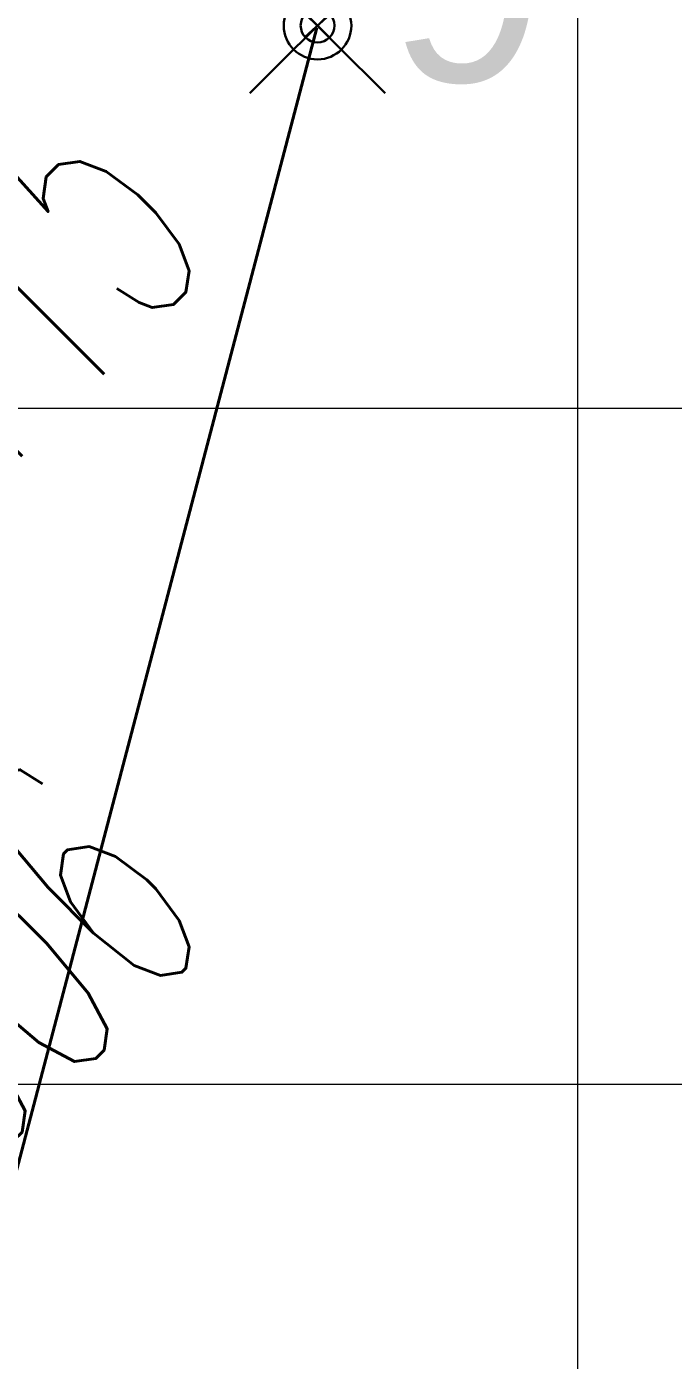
# Model space of a CAD drawing. Header units: millimetres. Extents: x 684983 to 685377, y 990360 to 990509.
# Drawn here: x 685074.383 to 685076.297, y 990439.222 to 990443.167 of the extents above; entities that cross this region are included whole.
import ezdxf

# ---------------------------------------------------------------- set-up
doc = ezdxf.new("R2010")
doc.units = ezdxf.units.MM
doc.header["$PDMODE"] = 35
doc.header["$PDSIZE"] = 0.2
for name, color, linetype, lineweight in [('BD', 1, 'Continuous', 40), ('BDRY POINT', 7, 'Continuous', 30), ('grid', 8, 'Continuous', 9), ('GRID LEVELS', 7, 'Continuous', 13)]:
    doc.layers.add(name, color=color, linetype=linetype, lineweight=lineweight)
doc.layers.add('dim', color=7, linetype='Continuous')
doc.styles.add('DIM', font='ARIALN.TTF', dxfattribs={"width": 0.8, "height": 1})
doc.styles.add('ROMANS', font='arial.ttf')
doc.styles.get("Standard").update_dxf_attribs({"font": 'RomanS'})
doc.dimstyles.get("Standard").update_dxf_attribs({"dimtxt": 1, "dimasz": 0.18, "dimexe": 0.18, "dimexo": 0.0625, "dimgap": 0.09, "dimtad": 0, "dimrnd": 0.05, "dimzin": 0, "dimdsep": 46, "dimtxsty": 'DIM', "dimcen": 0.09, "dimse1": 1, "dimse2": 1, "dimsd1": 1, "dimsd2": 1, "dimadec": 0, "dimazin": 0, "dimtfac": 1, "dimtix": 1, "dimtofl": 0, "dimtmove": 2, "dimatfit": 3, "dimfxl": 0, "dimtolj": 1, "dimtzin": 0, "dimarcsym": 0})

# ---------------------------------------------------------------- blocks, each defined once
blk = doc.blocks.new('BD')
at = {"color": 7}
for p, q in [((-0.037, -0.0335), (0.037, 0.0335)), ((-0.0354, 0.0354), (0.0354, -0.0354))]:
    blk.add_line(p, q, dxfattribs=at)
blk.add_circle((0, 0), 0.05, dxfattribs=at)
blk.add_point((0, 0), dxfattribs=at)
blk = doc.blocks.new('*D26')
at = {"layer": 'Defpoints', "color": 0, "transparency": 16777216}
for p in [(685075.2422, 990443.1642), (685072.801, 990433.898), (685073.9223, 990433.6026)]:
    blk.add_point(p, dxfattribs=at)
at = {"layer": 'dim', "color": 0, "transparency": 16777216, "insert": (685075.1429, 990438.2357), "char_height": 1, "attachment_point": 5, "rotation": 75.2407, "style": 'DIM'}
blk.add_mtext('\\A1;9.60', dxfattribs=at)

msp = doc.modelspace()

# ---------------------------------------------------------------- linework, layer by layer
at = {"layer": 'BD'}
msp.add_line((685075.2422, 990443.1642), (685072.801, 990433.898), dxfattribs=at)
at = {"layer": 'grid'}
for p, q in [((685076.0136, 990509.1548), (685076.0136, 990370.8996)), ((685085.1957, 990442.0381), (684982.7636, 990442.0381)), ((685085.1957, 990440.0381), (684982.7636, 990440.0381))]:
    msp.add_line(p, q, dxfattribs=at)

# ---------------------------------------------------------------- block references
at = {"layer": 'BDRY POINT'}
msp.add_blockref('BD', (685075.2439, 990443.1706), dxfattribs=at)

# ---------------------------------------------------------------- texts
at = {"color": 1, "style": 'ROMANS'}
msp.add_text('9', height=0.6, dxfattribs=at).set_placement((685075.4526, 990443.0052))
at = {"layer": 'GRID LEVELS', "width": 0.5}
for s, p in [('98.115', (685073.63, 990441.1578, 98.1154)), ('98.006', (685073.63, 990439.1578, 98.0064))]:
    msp.add_text(s, height=0.8, rotation=45, dxfattribs=at).set_placement(p)

# ---------------------------------------------------------------- dimensions: what is measured, and where the dimension line sits
at = {"layer": 'dim'}
dim = msp.add_aligned_dim(p1=(685075.2422, 990443.1642), p2=(685072.801, 990433.898), distance=1.1596, dimstyle='Standard', dxfattribs=at)
dim.commit()
dim.dimension.update_dxf_attribs({"geometry": '*D26', "text_midpoint": (685075.1429, 990438.2357)})

doc.saveas('drawing.dxf')
